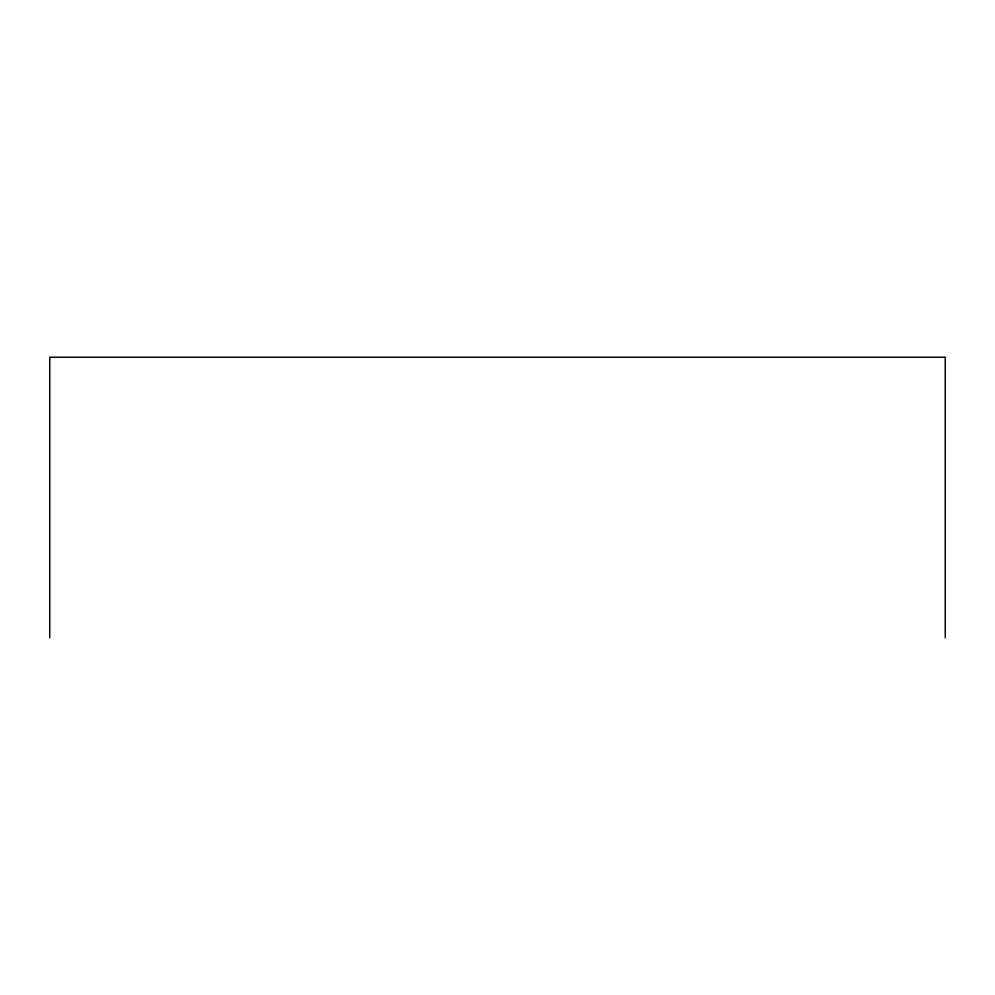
<?xml version="1.0" encoding="UTF-8"?>
<svg xmlns="http://www.w3.org/2000/svg" width="995" height="995" viewBox="0 0 995 995"><rect width="100%" height="100%" fill="white"/><g stroke="black" fill="none" stroke-linecap="round" stroke-linejoin="round"><path stroke-width="1.49" d="M945.25 637.758L945.25 357.242L49.75 357.242L49.75 637.758"/></g></svg>
